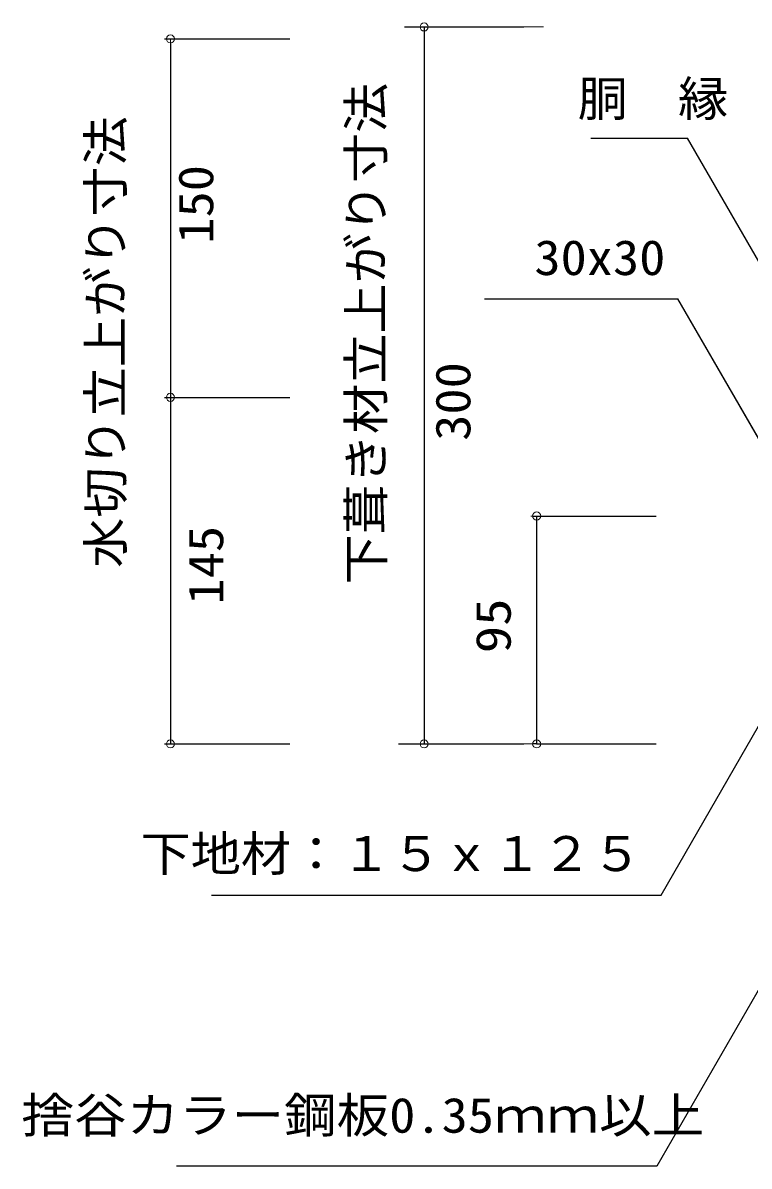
# Model space of a CAD drawing. Units: millimetres, scale not verified. Extents: x -716 to 691, y -356 to 356.
# Drawn here: x -715.6 to -411.5, y -238 to 240.4 of the extents above; entities that cross this region are included whole.
import ezdxf
from ezdxf.enums import TextEntityAlignment as Align

# ---------------------------------------------------------------- set-up
doc = ezdxf.new("R2010")
doc.units = ezdxf.units.MM
doc.header["$LTSCALE"] = 10
for name, color, linetype, lineweight in [('0-0_LAYER001', 4, 'Continuous', 18), ('0-2_LAYER004', 2, 'Continuous', 18), ('0-4_LAYER006', 2, 'Continuous', 18)]:
    doc.layers.add(name, color=color, linetype=linetype, lineweight=lineweight)
doc.layers.add('0-1_LAYER003', color=7, linetype='Continuous')
doc.styles.add('ＭＳ ゴシック', font='')
doc.styles.get('ＭＳ ゴシック').set_extended_font_data('MS Gothic')

msp = doc.modelspace()

# ---------------------------------------------------------------- linework, layer by layer
at = {"layer": '0-0_LAYER001', "color": 2}
for p, q in [((-656.29, 233.68), (-603.79, 233.68)), ((-653.79, 83.68), (-653.79, 233.68)), ((-656.29, 83.68), (-603.79, 83.68)), ((-653.79, -61.32), (-653.79, 83.68)), ((-502.95, 34.03), (-450.45, 34.03)), ((-500.45, -61.32), (-500.45, 34.03)), ((-656.29, -61.32), (-603.79, -61.32)), ((-502.95, -61.32), (-450.45, -61.32))]:
    msp.add_line(p, q, dxfattribs=at)
for points in [[(-392.97, 115.43), (-437.28, 192.18), (-477.78, 192.18)], [(-389.5, -22.61), (-448.34, -124.54), (-636.56, -124.54)], [(-345.53, -56.72), (-450.19, -237.98), (-651.19, -237.98)]]:
    msp.add_lwpolyline(points, dxfattribs=at)
for centre in [(-653.79, 233.68), (-653.79, 83.68), (-653.79, 83.68), (-500.45, 34.03), (-653.79, -61.32), (-500.45, -61.32)]:
    msp.add_circle(centre, 1.7, dxfattribs=at)
at = {"layer": '0-1_LAYER003'}
for p, q in [((-555.8, 238.68), (-505.8, 238.68)), ((-547.58, 238.68), (-547.58, -61.32)), ((-656.29, 233.68), (-603.79, 233.68)), ((-653.79, 231.98), (-653.79, -61.32)), ((-477.78, 192.18), (-437.28, 192.18)), ((-392.97, 115.43), (-437.28, 192.18)), ((-522.28, 124.92), (-441.28, 124.92)), ((-397.43, 48.97), (-441.28, 124.92)), ((-656.29, 83.68), (-603.79, 83.68)), ((-502.15, 34.03), (-450.45, 34.03)), ((-656.29, -61.32), (-603.79, -61.32)), ((-558.3, -61.32), (-505.8, -61.32)), ((-500.45, -61.32), (-502.15, -61.32)), ((-636.56, -124.54), (-448.34, -124.54))]:
    msp.add_line(p, q, dxfattribs=at)
for points in [[(-500.45, 34.03), (-500.45, -61.32), (-450.45, -61.32)], [(-448.34, -124.54), (-389.5, -22.61), (-394.8, -27.92)], [(-345.53, -56.72), (-450.19, -237.98), (-651.19, -237.98)]]:
    msp.add_lwpolyline(points, dxfattribs=at)
at = {"layer": '0-4_LAYER006'}
for p, q in [((-550.08, 238.68), (-497.58, 238.68)), ((-547.58, -61.32), (-547.58, 238.68)), ((-550.08, -61.32), (-497.58, -61.32))]:
    msp.add_line(p, q, dxfattribs=at)
msp.add_lwpolyline([(-397.43, 48.97), (-441.28, 124.92), (-522.28, 124.92)], dxfattribs=at)
for centre in [(-547.58, 238.68), (-547.58, -61.32)]:
    msp.add_circle(centre, 1.7, dxfattribs=at)

# ---------------------------------------------------------------- texts
at = {"layer": '0-0_LAYER001', "color": 7, "style": 'ＭＳ ゴシック'}
for s, width, p in [('胴\u3000縁', 1.05, (-483.27, 196.93)), ('下地材：１５ｘ１２５\u3000', 1.05, (-666.29, -118.94)), ('捨谷カラー鋼板0.35ｍｍ以上', 1.1, (-716.17, -228.4))]:
    msp.add_text(s, height=14.66, dxfattribs=dict(at, width=width)).set_placement(p, align=Align.BOTTOM_LEFT)
for s, width, p in [('150', 1.1, (-631.46, 147.99)), ('145', 1.1, (-627.27, -3)), ('95', 1.15, (-506.91, -23.39))]:
    msp.add_text(s, height=14.66, rotation=90, dxfattribs=dict(at, width=width)).set_placement(p, align=Align.BOTTOM_LEFT)
at = {"layer": '0-1_LAYER003', "style": 'ＭＳ ゴシック', "width": 1.05}
msp.add_text('下葺き材立上がり寸法', height=14.66, rotation=90, dxfattribs=at).set_placement((-560.16, 5.39), align=Align.BOTTOM_LEFT)
at = {"layer": '0-2_LAYER004', "color": 7, "style": 'ＭＳ ゴシック', "width": 1.05}
msp.add_text('水切り立上がり寸法', height=14.66, rotation=90, dxfattribs=at).set_placement((-669.21, 12.38), align=Align.BOTTOM_LEFT)
at = {"layer": '0-4_LAYER006', "color": 7, "style": 'ＭＳ ゴシック', "width": 1.1}
msp.add_text('30x30', height=14.66, dxfattribs=at).set_placement((-501.41, 130.46), align=Align.BOTTOM_LEFT)
msp.add_text('300', height=14.66, rotation=90, dxfattribs=at).set_placement((-523.81, 65.51), align=Align.BOTTOM_LEFT)

doc.saveas('drawing.dxf')
